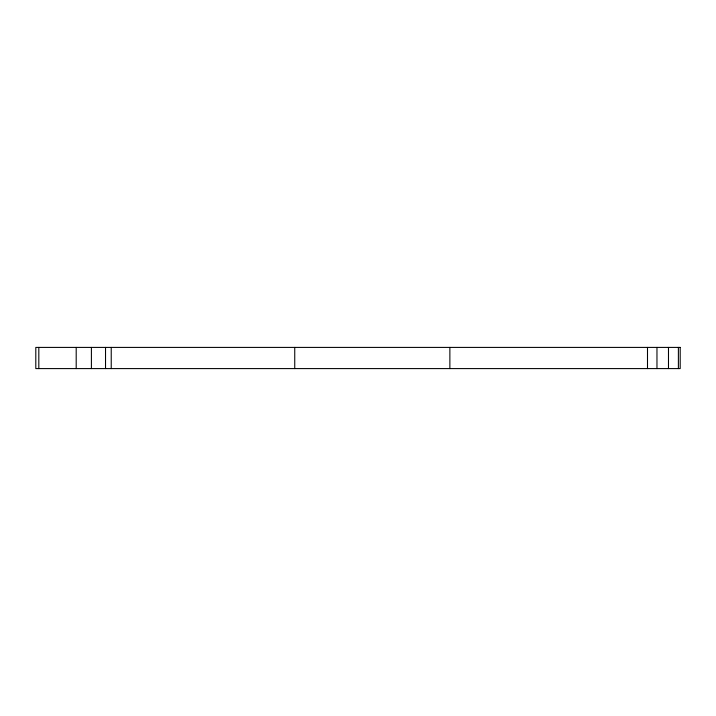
<?xml version="1.0" encoding="UTF-8"?>
<svg xmlns="http://www.w3.org/2000/svg" width="716" height="716" viewBox="0 0 716 716"><rect width="100%" height="100%" fill="white"/><g stroke="black" fill="none" stroke-linecap="round" stroke-linejoin="round"><path stroke-width="1.07" d="M678.392 347.412L678.392 368.588M668.484 347.412L668.484 368.588M656.966 347.412L656.966 368.588M647.497 347.412L647.497 368.588M449.872 347.412L449.872 368.588M294.741 347.412L294.741 368.588M111.231 347.412L111.231 368.588M105.529 347.412L105.529 368.588M91.406 347.412L91.406 368.588M76.2 347.412L76.2 368.588M38.816 347.412L38.816 368.588M680.2 347.412L35.8 347.412L35.8 368.588L680.2 368.588L680.2 347.412"/></g></svg>
